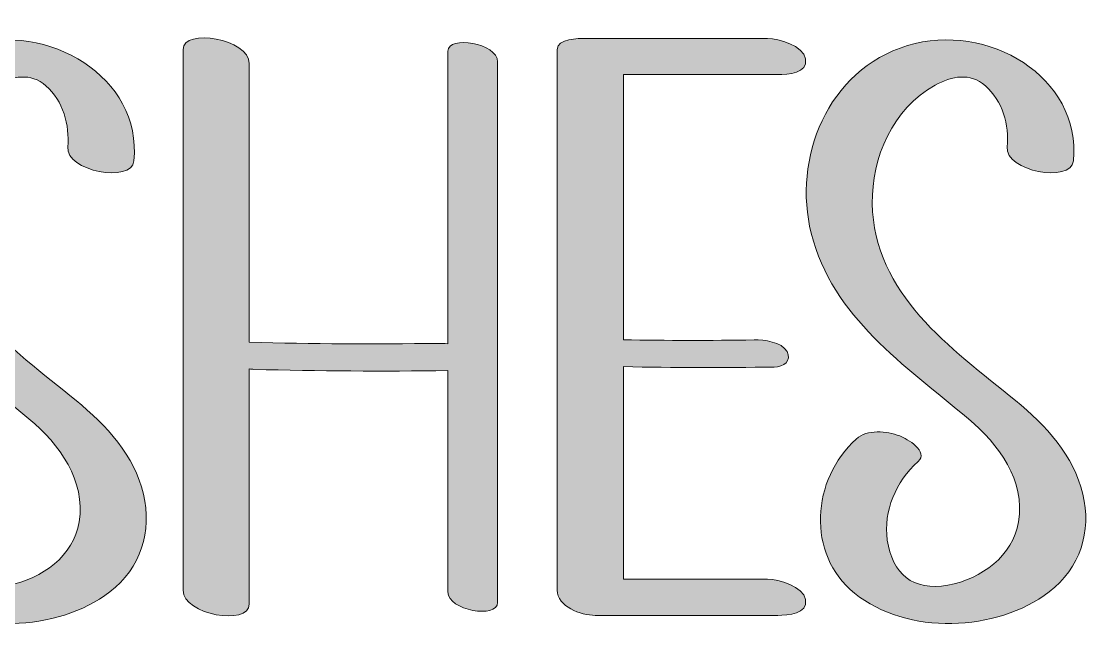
# Model space of a CAD drawing. Header units: inches. Extents: x 131 to 950, y -1001 to -84.
# Drawn here: x 481.3 to 950.1, y -1001.1 to -732.3 of the extents above; entities that cross this region are included whole.
import ezdxf

# ---------------------------------------------------------------- set-up
doc = ezdxf.new("R2010")
doc.units = ezdxf.units.IN
doc.header["$MEASUREMENT"] = 0
doc.layers.add('Layer 1', color=7, linetype='Continuous')

# ---------------------------------------------------------------- blocks, each defined once
blk = doc.blocks.new('block 5')
at = {"layer": 'Layer 1', "true_color": 0xffffff}
h = blk.add_hatch(color=7, dxfattribs=at)
h.dxf.hatch_style = 2
edge = h.paths.add_edge_path()
edge.add_spline(control_points=[(534.8, -939.2), (538.61, -955.48), (533.78, -971.51), (520.01, -982.03), (497.04, -999.61), (457.76, -1001.13), (434.79, -982.59), (413.5, -965.4), (416.04, -932.61), (435.53, -915.1), (440.41, -910.72), (448.82, -911.58), (454.57, -913.76), (457.83, -915), (467.5, -920.56), (462.59, -924.97), (452.89, -933.68), (447.37, -946.56), (449.15, -959.33), (451.22, -974.11), (460.43, -981.82), (475.63, -979.04), (490.49, -976.31), (504.19, -966.24), (506.62, -951.33), (509.55, -933.3), (498.08, -917.5), (484.65, -906.21), (456.57, -882.59), (425.24, -862), (415.84, -825.01), (407.59, -792.58), (422.74, -753.53), (457.98, -742.88), (492.92, -732.32), (534.15, -756.54), (530.64, -793.36), (529.7, -803.23), (500.61, -797.94), (501.63, -787.18), (502.53, -777.73), (499.64, -767.07), (492.08, -760.48), (485.34, -754.61), (477.46, -756.25), (470.05, -760.27), (451.54, -770.31), (442.22, -792.29), (442.56, -811.97), (443.25, -851.7), (476.66, -875.06), (505.25, -898.26), (518.64, -909.13), (530.86, -922.37), (534.8, -939.2)], knot_values=[0, 0, 0, 0, 1, 1, 1, 2, 2, 2, 3, 3, 3, 4, 4, 4, 5, 5, 5, 6, 6, 6, 7, 7, 7, 8, 8, 8, 9, 9, 9, 10, 10, 10, 11, 11, 11, 12, 12, 12, 13, 13, 13, 14, 14, 14, 15, 15, 15, 16, 16, 16, 17, 17, 17, 18, 18, 18, 18], degree=3, periodic=1)
h = blk.add_hatch(color=7, dxfattribs=at)
h.dxf.hatch_style = 2
edge = h.paths.add_edge_path()
edge.add_spline(control_points=[(689.88, -750), (689.88, -828.89), (689.88, -907.78), (689.88, -986.67), (689.88, -993.72), (668.13, -990.27), (668.13, -982.03), (668.13, -949.73), (668.13, -917.44), (668.13, -885.14), (639.8, -885.54), (611.47, -885.39), (583.16, -884.61), (582.59, -884.59), (581.9, -884.52), (581.15, -884.4), (581.15, -918.74), (581.15, -953.09), (581.15, -987.44), (581.15, -996.84), (552.15, -992.24), (552.15, -981.26), (552.15, -902.37), (552.15, -823.48), (552.15, -744.59), (552.15, -735.19), (581.15, -739.79), (581.15, -750.77), (581.15, -791.43), (581.15, -832.09), (581.15, -872.76), (608.69, -873.5), (636.24, -873.67), (663.78, -873.22), (665.02, -873.2), (666.54, -873.26), (668.12, -873.46), (668.12, -830.76), (668.12, -788.06), (668.12, -745.36), (668.12, -738.31), (689.88, -741.76), (689.88, -750)], knot_values=[0, 0, 0, 0, 1, 1, 1, 2, 2, 2, 3, 3, 3, 4, 4, 4, 5, 5, 5, 6, 6, 6, 7, 7, 7, 8, 8, 8, 9, 9, 9, 10, 10, 10, 11, 11, 11, 12, 12, 12, 13, 13, 13, 14, 14, 14, 14], degree=3, periodic=1)
h = blk.add_hatch(color=7, dxfattribs=at)
h.dxf.hatch_style = 2
edge = h.paths.add_edge_path()
edge.add_spline(control_points=[(946.24, -939.2), (950.06, -955.48), (945.22, -971.51), (931.45, -982.03), (908.48, -999.61), (869.2, -1001.13), (846.23, -982.59), (824.94, -965.4), (827.48, -932.61), (846.97, -915.1), (851.85, -910.72), (860.26, -911.58), (866.01, -913.76), (869.27, -915), (878.94, -920.56), (874.03, -924.97), (864.33, -933.68), (858.81, -946.56), (860.59, -959.33), (862.66, -974.11), (871.87, -981.82), (887.07, -979.04), (901.93, -976.31), (915.63, -966.24), (918.06, -951.33), (920.99, -933.3), (909.52, -917.5), (896.09, -906.21), (868.01, -882.59), (836.68, -862), (827.28, -825.01), (819.03, -792.58), (834.18, -753.53), (869.42, -742.88), (904.36, -732.32), (945.59, -756.54), (942.08, -793.36), (941.14, -803.23), (912.05, -797.94), (913.07, -787.18), (913.97, -777.73), (911.08, -767.07), (903.52, -760.48), (896.78, -754.61), (888.9, -756.25), (881.49, -760.27), (862.98, -770.31), (853.66, -792.29), (854, -811.97), (854.69, -851.7), (888.1, -875.06), (916.69, -898.26), (930.08, -909.13), (942.3, -922.37), (946.24, -939.2)], knot_values=[0, 0, 0, 0, 1, 1, 1, 2, 2, 2, 3, 3, 3, 4, 4, 4, 5, 5, 5, 6, 6, 6, 7, 7, 7, 8, 8, 8, 9, 9, 9, 10, 10, 10, 11, 11, 11, 12, 12, 12, 13, 13, 13, 14, 14, 14, 15, 15, 15, 16, 16, 16, 17, 17, 17, 18, 18, 18, 18], degree=3, periodic=1)
h = blk.add_hatch(color=7, dxfattribs=at)
h.dxf.hatch_style = 2
edge = h.paths.add_edge_path()
edge.add_spline(control_points=[(744.99, -755.6), (744.99, -794.28), (744.99, -832.95), (744.99, -871.63), (764.07, -872.02), (783.16, -872.06), (802.25, -871.71), (806.58, -871.63), (814.32, -872.57), (816.67, -876.86), (818.85, -880.85), (815.18, -883.51), (811.01, -883.58), (789, -883.99), (766.99, -883.92), (744.99, -883.42), (744.99, -914.42), (744.99, -945.43), (744.99, -976.43), (766.04, -976.43), (787.1, -976.43), (808.16, -976.43), (813.02, -976.43), (823.81, -979.66), (824.8, -985.37), (825.91, -991.77), (817.12, -992.27), (812.57, -992.27), (785.94, -992.27), (759.32, -992.27), (732.69, -992.27), (726.41, -992.27), (715.98, -988.42), (715.98, -981.26), (715.98, -902.37), (715.98, -823.48), (715.98, -744.59), (715.98, -739.86), (725.47, -739.76), (728.28, -739.76), (754.9, -739.76), (781.53, -739.76), (808.16, -739.76), (813.02, -739.76), (823.81, -743), (824.8, -748.7), (825.91, -755.1), (817.12, -755.6), (812.57, -755.6), (790.04, -755.6), (767.51, -755.6), (744.99, -755.6)], knot_values=[0, 0, 0, 0, 1, 1, 1, 2, 2, 2, 3, 3, 3, 4, 4, 4, 5, 5, 5, 6, 6, 6, 7, 7, 7, 8, 8, 8, 9, 9, 9, 10, 10, 10, 11, 11, 11, 12, 12, 12, 13, 13, 13, 14, 14, 14, 15, 15, 15, 16, 16, 16, 17, 17, 17, 17], degree=3, periodic=1)
at = {"layer": 'Layer 1', "lineweight": 0}
for points, knots in [([(534.8, -939.2), (538.61, -955.48), (533.78, -971.51), (520.01, -982.03), (497.04, -999.61), (457.76, -1001.13), (434.79, -982.59), (413.5, -965.4), (416.04, -932.61), (435.53, -915.1), (440.41, -910.72), (448.82, -911.58), (454.57, -913.76), (457.83, -915), (467.5, -920.56), (462.59, -924.97), (452.89, -933.68), (447.37, -946.56), (449.15, -959.33), (451.22, -974.11), (460.43, -981.82), (475.63, -979.04), (490.49, -976.31), (504.19, -966.24), (506.62, -951.33), (509.55, -933.3), (498.08, -917.5), (484.65, -906.21), (456.57, -882.59), (425.24, -862), (415.84, -825.01), (407.59, -792.58), (422.74, -753.53), (457.98, -742.88), (492.92, -732.32), (534.15, -756.54), (530.64, -793.36), (529.7, -803.23), (500.61, -797.94), (501.63, -787.18), (502.53, -777.73), (499.64, -767.07), (492.08, -760.48), (485.34, -754.61), (477.46, -756.25), (470.05, -760.27), (451.54, -770.31), (442.22, -792.29), (442.56, -811.97), (443.25, -851.7), (476.66, -875.06), (505.25, -898.26), (518.64, -909.13), (530.86, -922.37), (534.8, -939.2)], [0, 0, 0, 0, 1, 1, 1, 2, 2, 2, 3, 3, 3, 4, 4, 4, 5, 5, 5, 6, 6, 6, 7, 7, 7, 8, 8, 8, 9, 9, 9, 10, 10, 10, 11, 11, 11, 12, 12, 12, 13, 13, 13, 14, 14, 14, 15, 15, 15, 16, 16, 16, 17, 17, 17, 18, 18, 18, 18]), ([(689.88, -750), (689.88, -828.89), (689.88, -907.78), (689.88, -986.67), (689.88, -993.72), (668.13, -990.27), (668.13, -982.03), (668.13, -949.73), (668.13, -917.44), (668.13, -885.14), (639.8, -885.54), (611.47, -885.39), (583.16, -884.61), (582.59, -884.59), (581.9, -884.52), (581.15, -884.4), (581.15, -918.74), (581.15, -953.09), (581.15, -987.44), (581.15, -996.84), (552.15, -992.24), (552.15, -981.26), (552.15, -902.37), (552.15, -823.48), (552.15, -744.59), (552.15, -735.19), (581.15, -739.79), (581.15, -750.77), (581.15, -791.43), (581.15, -832.09), (581.15, -872.76), (608.69, -873.5), (636.24, -873.67), (663.78, -873.22), (665.02, -873.2), (666.54, -873.26), (668.12, -873.46), (668.12, -830.76), (668.12, -788.06), (668.12, -745.36), (668.12, -738.31), (689.88, -741.76), (689.88, -750)], [0, 0, 0, 0, 1, 1, 1, 2, 2, 2, 3, 3, 3, 4, 4, 4, 5, 5, 5, 6, 6, 6, 7, 7, 7, 8, 8, 8, 9, 9, 9, 10, 10, 10, 11, 11, 11, 12, 12, 12, 13, 13, 13, 14, 14, 14, 14]), ([(946.24, -939.2), (950.06, -955.48), (945.22, -971.51), (931.45, -982.03), (908.48, -999.61), (869.2, -1001.13), (846.23, -982.59), (824.94, -965.4), (827.48, -932.61), (846.97, -915.1), (851.85, -910.72), (860.26, -911.58), (866.01, -913.76), (869.27, -915), (878.94, -920.56), (874.03, -924.97), (864.33, -933.68), (858.81, -946.56), (860.59, -959.33), (862.66, -974.11), (871.87, -981.82), (887.07, -979.04), (901.93, -976.31), (915.63, -966.24), (918.06, -951.33), (920.99, -933.3), (909.52, -917.5), (896.09, -906.21), (868.01, -882.59), (836.68, -862), (827.28, -825.01), (819.03, -792.58), (834.18, -753.53), (869.42, -742.88), (904.36, -732.32), (945.59, -756.54), (942.08, -793.36), (941.14, -803.23), (912.05, -797.94), (913.07, -787.18), (913.97, -777.73), (911.08, -767.07), (903.52, -760.48), (896.78, -754.61), (888.9, -756.25), (881.49, -760.27), (862.98, -770.31), (853.66, -792.29), (854, -811.97), (854.69, -851.7), (888.1, -875.06), (916.69, -898.26), (930.08, -909.13), (942.3, -922.37), (946.24, -939.2)], [0, 0, 0, 0, 1, 1, 1, 2, 2, 2, 3, 3, 3, 4, 4, 4, 5, 5, 5, 6, 6, 6, 7, 7, 7, 8, 8, 8, 9, 9, 9, 10, 10, 10, 11, 11, 11, 12, 12, 12, 13, 13, 13, 14, 14, 14, 15, 15, 15, 16, 16, 16, 17, 17, 17, 18, 18, 18, 18]), ([(744.99, -755.6), (744.99, -794.28), (744.99, -832.95), (744.99, -871.63), (764.07, -872.02), (783.16, -872.06), (802.25, -871.71), (806.58, -871.63), (814.32, -872.57), (816.67, -876.86), (818.85, -880.85), (815.18, -883.51), (811.01, -883.58), (789, -883.99), (766.99, -883.92), (744.99, -883.42), (744.99, -914.42), (744.99, -945.43), (744.99, -976.43), (766.04, -976.43), (787.1, -976.43), (808.16, -976.43), (813.02, -976.43), (823.81, -979.66), (824.8, -985.37), (825.91, -991.77), (817.12, -992.27), (812.57, -992.27), (785.94, -992.27), (759.32, -992.27), (732.69, -992.27), (726.41, -992.27), (715.98, -988.42), (715.98, -981.26), (715.98, -902.37), (715.98, -823.48), (715.98, -744.59), (715.98, -739.86), (725.47, -739.76), (728.28, -739.76), (754.9, -739.76), (781.53, -739.76), (808.16, -739.76), (813.02, -739.76), (823.81, -743), (824.8, -748.7), (825.91, -755.1), (817.12, -755.6), (812.57, -755.6), (790.04, -755.6), (767.51, -755.6), (744.99, -755.6)], [0, 0, 0, 0, 1, 1, 1, 2, 2, 2, 3, 3, 3, 4, 4, 4, 5, 5, 5, 6, 6, 6, 7, 7, 7, 8, 8, 8, 9, 9, 9, 10, 10, 10, 11, 11, 11, 12, 12, 12, 13, 13, 13, 14, 14, 14, 15, 15, 15, 16, 16, 16, 17, 17, 17, 17])]:
    blk.add_open_spline(points, degree=3, knots=knots, dxfattribs=at)
blk = doc.blocks.new('block 2')
at = {"layer": 'Layer 1'}
blk.add_blockref('block 5', (0, 0), dxfattribs=at)

msp = doc.modelspace()

# ---------------------------------------------------------------- block references
at = {"layer": 'Layer 1'}
msp.add_blockref('block 2', (0, 0), dxfattribs=at)

doc.saveas('drawing.dxf')
